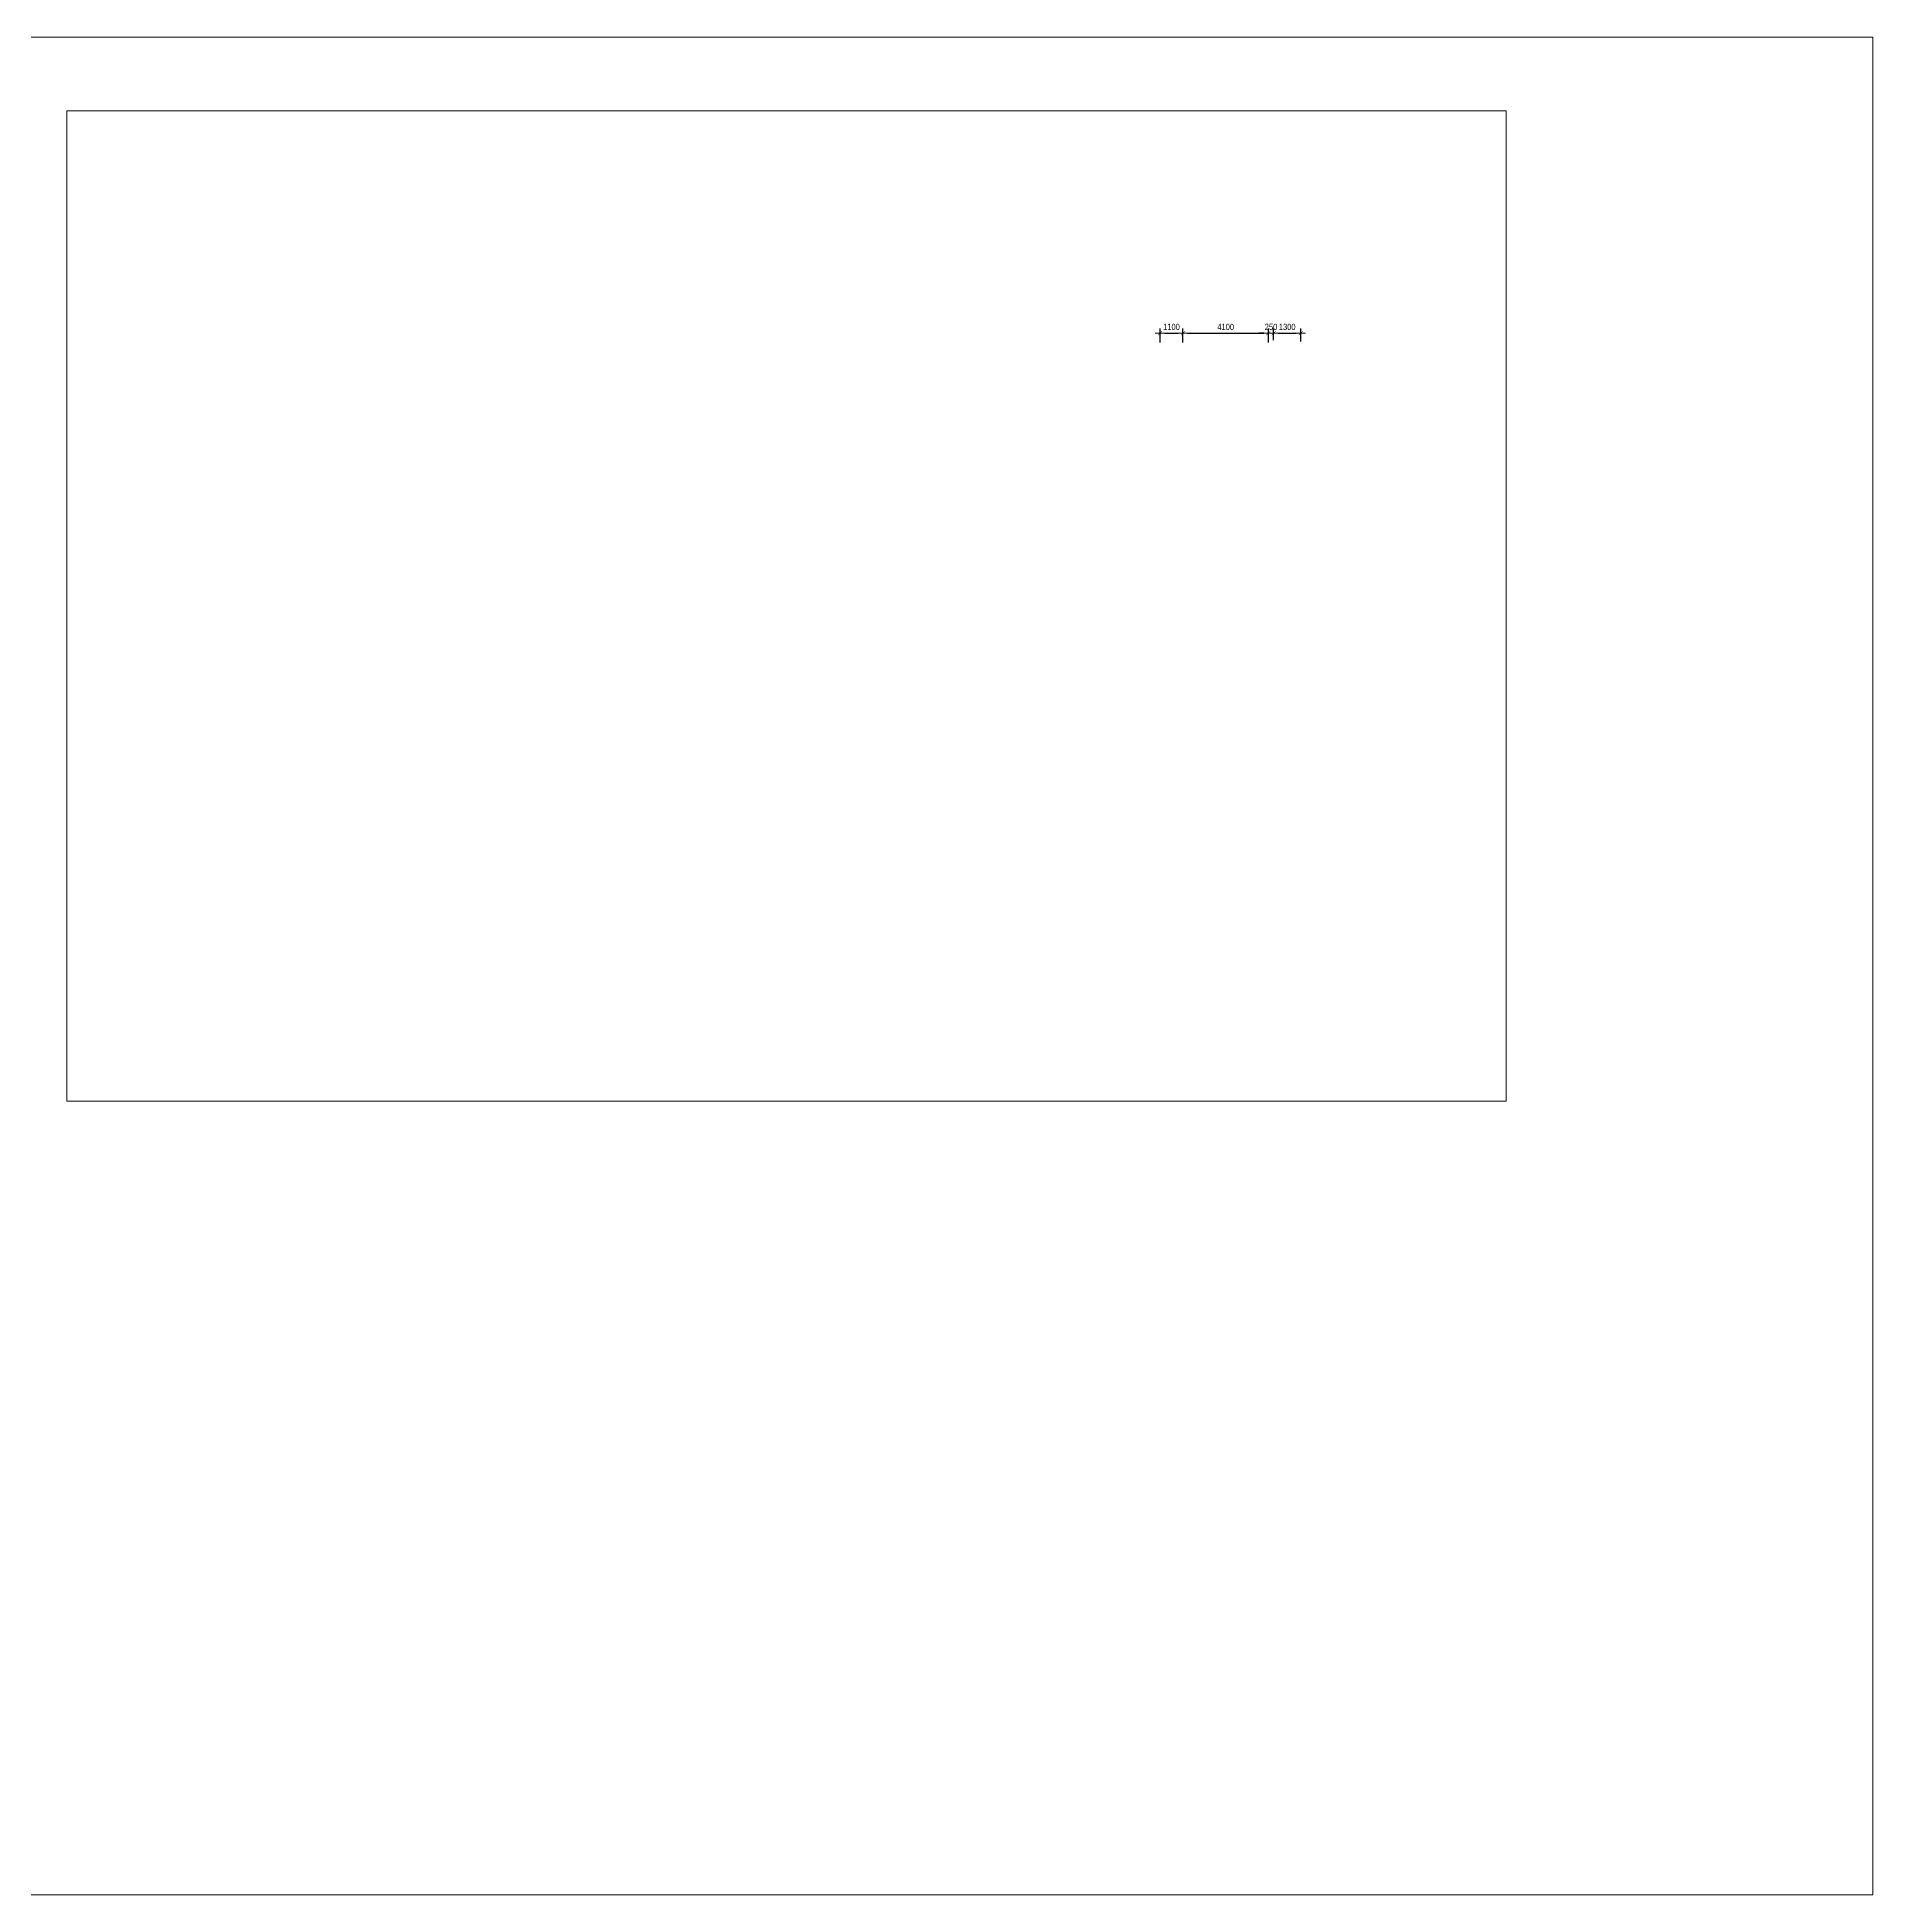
# Model space of a CAD drawing. Header units: millimetres. Extents: x -259680 to 699608, y -1281 to 104748.
# Drawn here: x 327172 to 415227, y 15648 to 104748 of the extents above; entities that cross this region are included whole.
import ezdxf

# ---------------------------------------------------------------- set-up
doc = ezdxf.new("R2010")
doc.units = ezdxf.units.MM
doc.layers.get('Defpoints').update_dxf_attribs({"color": 151, "lineweight": 9})
doc.layers.add('NDC_S_DIM', color=1, linetype='Continuous', lineweight=15)
doc.styles.add('NDC_DIM', font='', dxfattribs={"width": 0.75})
doc.styles.get('NDC_DIM').set_extended_font_data('Dotum')
doc.dimstyles.new('NDC_dim_150', dxfattribs={"dimscale": 150, "dimtxt": 2, "dimasz": 1.5, "dimexe": 1.5, "dimexo": 2.5, "dimgap": 1, "dimtad": 1, "dimdec": 0, "dimzin": 0, "dimdsep": 46, "dimtxsty": 'NDC_DIM', "dimblk": 'DIMMARK', "dimcen": 0.09, "dimdle": 1.2, "dimclrd": 1, "dimclre": 1, "dimclrt": 3, "dimadec": 0, "dimazin": 0, "dimtfac": 1, "dimtdec": 0, "dimtix": 1, "dimtofl": 0, "dimtmove": 0, "dimatfit": 3, "dimfxl": 0, "dimtolj": 1, "dimtzin": 0, "dimarcsym": 0})

# ---------------------------------------------------------------- blocks, each defined once
blk = doc.blocks.new('DIMMARK')
at = {"layer": 'NDC_S_DIM', "color": 1}
blk.add_line((-1.5, 0), (1, 0), dxfattribs=at)
at = {"layer": 'NDC_S_DIM', "color": 2, "const_width": 0.1}
blk.add_lwpolyline([(-0.42, -0.42), (0.42, 0.42)], dxfattribs=at)
blk = doc.blocks.new('*D1219')
at = {"layer": 'Defpoints', "color": 0, "ltscale": 100, "transparency": 16777216}
for p in [(382134, 90548), (381034, 89727), (382134, 89727)]:
    blk.add_point(p, dxfattribs=at)
at = {"layer": 'NDC_S_DIM', "color": 1, "lineweight": -2, "ltscale": 100, "transparency": 16777216}
for p, q in [((381034, 90102), (381034, 90773)), ((381259, 90548), (381909, 90548)), ((382134, 90102), (382134, 90773))]:
    blk.add_line(p, q, dxfattribs=at)
at = {"layer": 'NDC_S_DIM', "color": 1, "lineweight": -2, "ltscale": 100, "transparency": 16777216, "xscale": 225, "yscale": 225, "zscale": 225, "rotation": 180}
blk.add_blockref('DIMMARK', (381034, 90548), dxfattribs=at)
at = {"layer": 'NDC_S_DIM', "color": 1, "lineweight": -2, "ltscale": 100, "transparency": 16777216, "xscale": 225, "yscale": 225, "zscale": 225}
blk.add_blockref('DIMMARK', (382134, 90548), dxfattribs=at)
at = {"layer": 'NDC_S_DIM', "color": 3, "ltscale": 100, "transparency": 16777216, "insert": (381584, 90848), "char_height": 300, "attachment_point": 5, "style": 'NDC_DIM'}
blk.add_mtext('\\A1;1100', dxfattribs=at)
blk = doc.blocks.new('*D1221')
at = {"layer": 'Defpoints', "color": 0, "ltscale": 100, "transparency": 16777216}
for p in [(386234, 90548), (382134, 89727), (386234, 89727)]:
    blk.add_point(p, dxfattribs=at)
at = {"layer": 'NDC_S_DIM', "color": 1, "lineweight": -2, "ltscale": 100, "transparency": 16777216}
for p, q in [((382134, 90102), (382134, 90773)), ((382359, 90548), (386009, 90548)), ((386234, 90102), (386234, 90773))]:
    blk.add_line(p, q, dxfattribs=at)
at = {"layer": 'NDC_S_DIM', "color": 1, "lineweight": -2, "ltscale": 100, "transparency": 16777216, "xscale": 225, "yscale": 225, "zscale": 225, "rotation": 180}
blk.add_blockref('DIMMARK', (382134, 90548), dxfattribs=at)
at = {"layer": 'NDC_S_DIM', "color": 1, "lineweight": -2, "ltscale": 100, "transparency": 16777216, "xscale": 225, "yscale": 225, "zscale": 225}
blk.add_blockref('DIMMARK', (386234, 90548), dxfattribs=at)
at = {"layer": 'NDC_S_DIM', "color": 3, "ltscale": 100, "transparency": 16777216, "insert": (384184, 90848), "char_height": 300, "attachment_point": 5, "style": 'NDC_DIM'}
blk.add_mtext('\\A1;4100', dxfattribs=at)
blk = doc.blocks.new('*D1222')
at = {"layer": 'Defpoints', "color": 0, "ltscale": 100, "transparency": 16777216}
for p in [(386484, 90548), (386234, 89727), (386484, 89837)]:
    blk.add_point(p, dxfattribs=at)
at = {"layer": 'NDC_S_DIM', "color": 1, "lineweight": -2, "ltscale": 100, "transparency": 16777216}
for p, q in [((386009, 90548), (385784, 90548)), ((386234, 90102), (386234, 90773)), ((386484, 90212), (386484, 90773)), ((386709, 90548), (386934, 90548))]:
    blk.add_line(p, q, dxfattribs=at)
at = {"layer": 'NDC_S_DIM', "color": 1, "lineweight": -2, "ltscale": 100, "transparency": 16777216, "xscale": 225, "yscale": 225, "zscale": 225}
blk.add_blockref('DIMMARK', (386234, 90548), dxfattribs=at)
at = {"layer": 'NDC_S_DIM', "color": 1, "lineweight": -2, "ltscale": 100, "transparency": 16777216, "xscale": 225, "yscale": 225, "zscale": 225, "rotation": 180}
blk.add_blockref('DIMMARK', (386484, 90548), dxfattribs=at)
at = {"layer": 'NDC_S_DIM', "color": 3, "ltscale": 100, "transparency": 16777216, "insert": (386359, 90848), "char_height": 300, "attachment_point": 5, "style": 'NDC_DIM'}
blk.add_mtext('\\A1;250', dxfattribs=at)
blk = doc.blocks.new('*D1223')
at = {"layer": 'Defpoints', "color": 0, "ltscale": 100, "transparency": 16777216}
for p in [(387784, 90548), (386484, 89837), (387784, 89777)]:
    blk.add_point(p, dxfattribs=at)
at = {"layer": 'NDC_S_DIM', "color": 1, "lineweight": -2, "ltscale": 100, "transparency": 16777216}
for p, q in [((386484, 90212), (386484, 90773)), ((386709, 90548), (387559, 90548)), ((387784, 90152), (387784, 90773))]:
    blk.add_line(p, q, dxfattribs=at)
at = {"layer": 'NDC_S_DIM', "color": 1, "lineweight": -2, "ltscale": 100, "transparency": 16777216, "xscale": 225, "yscale": 225, "zscale": 225, "rotation": 180}
blk.add_blockref('DIMMARK', (386484, 90548), dxfattribs=at)
at = {"layer": 'NDC_S_DIM', "color": 1, "lineweight": -2, "ltscale": 100, "transparency": 16777216, "xscale": 225, "yscale": 225, "zscale": 225}
blk.add_blockref('DIMMARK', (387784, 90548), dxfattribs=at)
at = {"layer": 'NDC_S_DIM', "color": 3, "ltscale": 100, "transparency": 16777216, "insert": (387134, 90848), "char_height": 300, "attachment_point": 5, "style": 'NDC_DIM'}
blk.add_mtext('\\A1;1300', dxfattribs=at)

msp = doc.modelspace()

# ---------------------------------------------------------------- linework, layer by layer
at = {"layer": 'NDC_S_DIM', "ltscale": 100}
for points in [[(289077.1, 104748.1), (415227.1, 104748.1), (415227.1, 15648.1), (289077.1, 15648.1)], [(328601.1, 101221.5), (397640.4, 101221.5), (397640.4, 53719.1), (328601.1, 53719.1)]]:
    msp.add_lwpolyline(points, close=True, dxfattribs=at)

# ---------------------------------------------------------------- dimensions: what is measured, and where the dimension line sits
dim = msp.add_linear_dim(base=(382133.8, 90548.3), p1=(381033.8, 89726.9), p2=(382133.8, 89726.9), dimstyle='NDC_dim_150', dxfattribs=at)
dim.commit()
dim.dimension.update_dxf_attribs({"geometry": '*D1219', "text_midpoint": (381583.8, 90848.3)})
for base, p1, p2, picture, middle in [((386233.8, 90548.3), (382133.8, 89726.9), (386233.8, 89726.9), '*D1221', (384183.8, 90848.3)), ((386483.8, 90548.3), (386233.8, 89726.9), (386483.8, 89836.7), '*D1222', (386358.8, 90848.3)), ((387783.8, 90548.3), (386483.8, 89836.7), (387783.8, 89776.9), '*D1223', (387133.8, 90848.3))]:
    dim = msp.add_linear_dim(base=base, p1=p1, p2=p2, dimstyle='NDC_dim_150', override={"dimtmove": 1}, dxfattribs=at)
    dim.commit()
    dim.dimension.update_dxf_attribs({"geometry": picture, "text_midpoint": middle})

doc.saveas('drawing.dxf')
